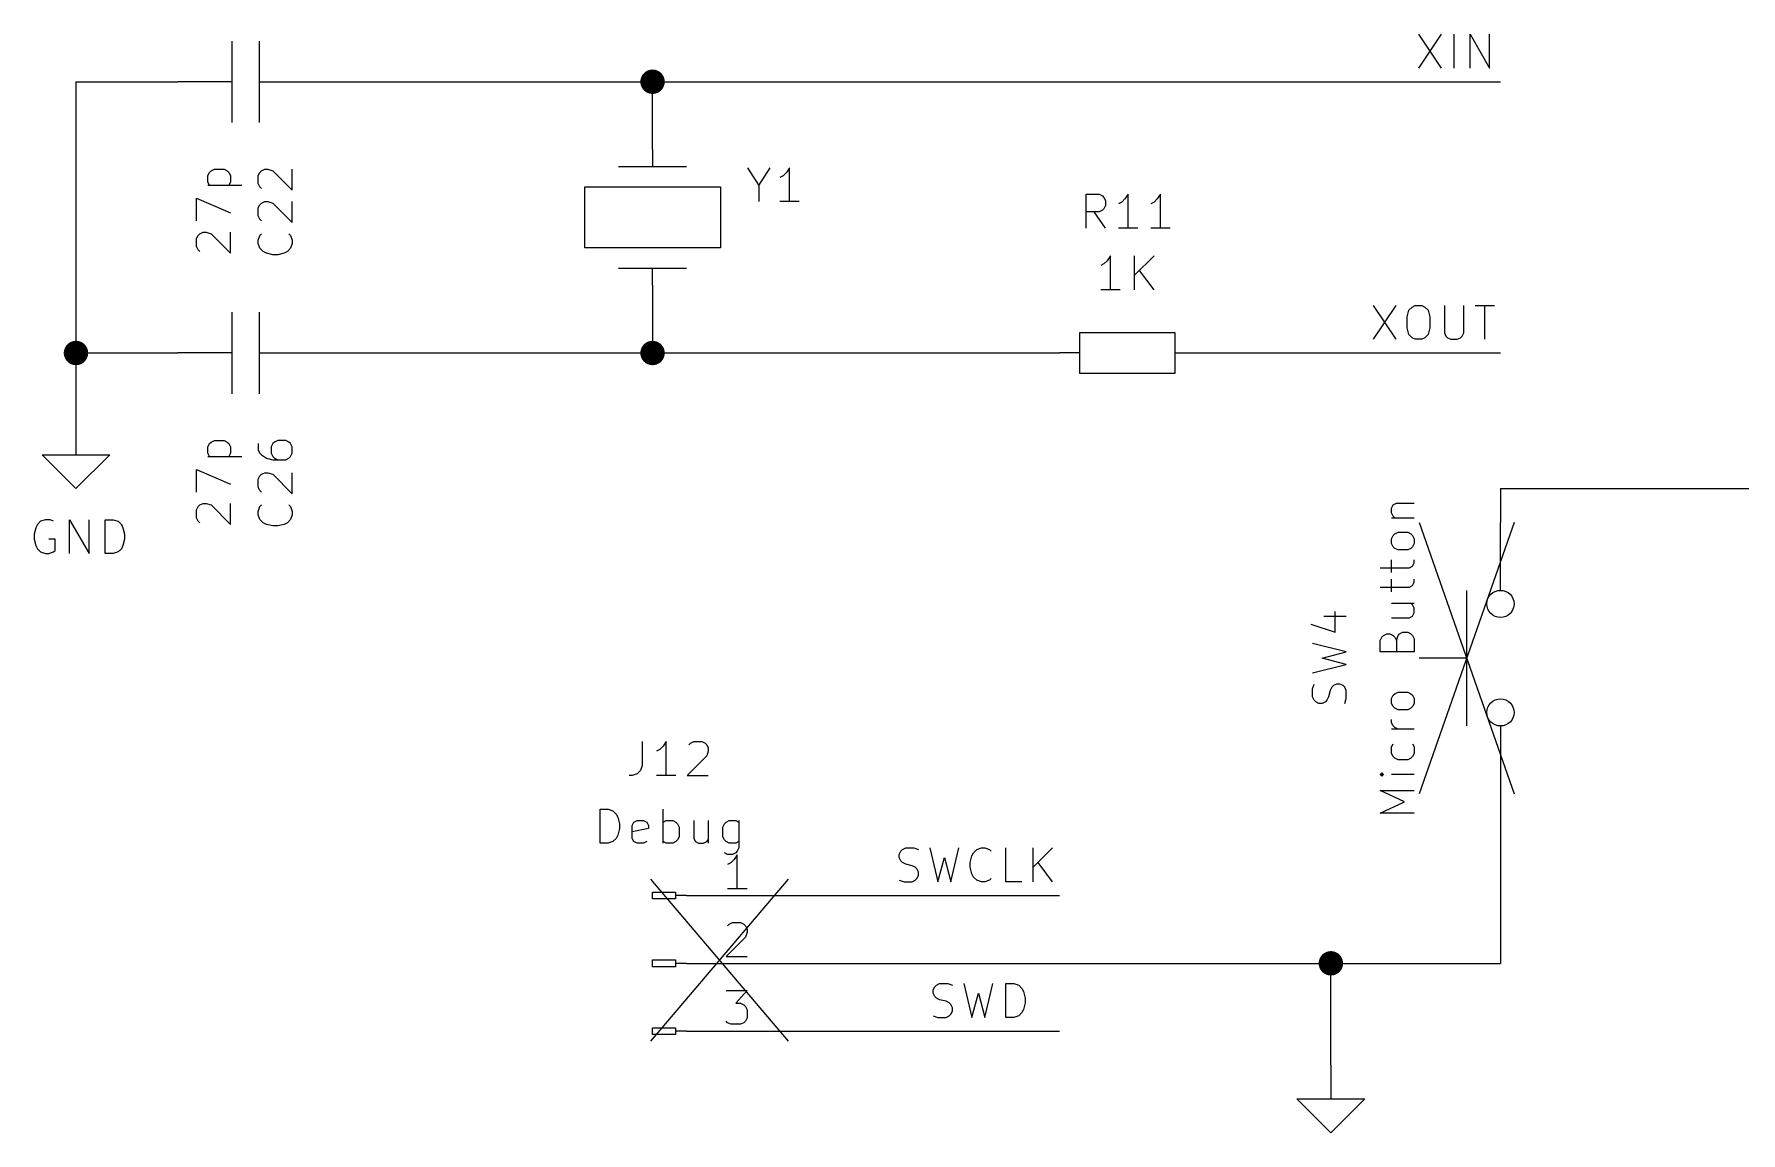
# Model space of a CAD drawing. Extents: x 0.4 to 11.3, y -7.9 to -0.4.
# Drawn here: x 3.388 to 5.904, y -5.85 to -4.23 of the extents above; entities that cross this region are included whole.
import ezdxf

# ---------------------------------------------------------------- set-up
doc = ezdxf.new("R2010")
doc.units = 0
doc.header["$MEASUREMENT"] = 0
for name, color, linetype in [('CYAN2', 4, 'CONTINUOUS'), ('GRAY1', 251, 'CONTINUOUS'), ('GRAY3', 9, 'CONTINUOUS'), ('GREEN3', 91, 'CONTINUOUS'), ('LORANGE', 41, 'CONTINUOUS'), ('RED2', 1, 'CONTINUOUS')]:
    doc.layers.add(name, color=color, linetype=linetype)

msp = doc.modelspace()

# ---------------------------------------------------------------- linework, layer by layer
at = {"layer": 'CYAN2', "linetype": 'CONTINUOUS'}
for p, q in [((4.4401, -4.4268), (4.4568, -4.453)), ((4.4401, -4.4268), (4.4568, -4.453)), ((4.4568, -4.453), (4.4735, -4.4268)), ((4.4568, -4.453), (4.4735, -4.4268)), ((4.502, -4.4268), (4.4973, -4.4339)), ((4.502, -4.4268), (4.4973, -4.4339)), ((4.502, -4.4768), (4.502, -4.4268)), ((4.502, -4.4768), (4.502, -4.4268)), ((3.6445, -4.4384), (3.6469, -4.4337)), ((3.6445, -4.4479), (3.6445, -4.4384)), ((3.6469, -4.4527), (3.6445, -4.4479)), ((3.6445, -4.4527), (3.6945, -4.4527)), ((3.6469, -4.4337), (3.6492, -4.4313)), ((3.6492, -4.4313), (3.654, -4.4289)), ((3.654, -4.4289), (3.6683, -4.4289)), ((3.6683, -4.4289), (3.673, -4.4313)), ((3.673, -4.4313), (3.6754, -4.4337)), ((3.6754, -4.4337), (3.6778, -4.4384)), ((3.6778, -4.4479), (3.6754, -4.4527)), ((3.6778, -4.4384), (3.6778, -4.4479)), ((3.7188, -4.4384), (3.7212, -4.4337)), ((3.7188, -4.4503), (3.7188, -4.4384)), ((3.7212, -4.4551), (3.7188, -4.4503)), ((3.7212, -4.4337), (3.7236, -4.4313)), ((3.7236, -4.4313), (3.7283, -4.4289)), ((3.7283, -4.4289), (3.7331, -4.4289)), ((3.7331, -4.4289), (3.7402, -4.4313)), ((3.7402, -4.4313), (3.7688, -4.4599)), ((3.7688, -4.4599), (3.7688, -4.4289)), ((4.4568, -4.453), (4.4568, -4.4768)), ((4.4568, -4.453), (4.4568, -4.4768)), ((4.4925, -4.4387), (4.4878, -4.4411)), ((4.4925, -4.4387), (4.4878, -4.4411)), ((4.4973, -4.4339), (4.4925, -4.4387)), ((4.4973, -4.4339), (4.4925, -4.4387)), ((3.6278, -4.5051), (3.6278, -4.4718)), ((3.6278, -4.4718), (3.6778, -4.4932)), ((3.7236, -4.4575), (3.7212, -4.4551)), ((3.7236, -4.4789), (3.7283, -4.4765)), ((3.7283, -4.4765), (3.7331, -4.4765)), ((3.7331, -4.4765), (3.7402, -4.4789)), ((3.7688, -4.5075), (3.7688, -4.4765)), ((4.5163, -4.4768), (4.4878, -4.4768)), ((4.5163, -4.4768), (4.4878, -4.4768)), ((4.9393, -4.5158), (4.9393, -4.4658)), ((4.9393, -4.4658), (4.9583, -4.4658)), ((4.9393, -4.5158), (4.9393, -4.4658)), ((4.9393, -4.4658), (4.9583, -4.4658)), ((4.9583, -4.4658), (4.9631, -4.4682)), ((4.9583, -4.4658), (4.9631, -4.4682)), ((4.9631, -4.4682), (4.9655, -4.4706)), ((4.9631, -4.4682), (4.9655, -4.4706)), ((4.9655, -4.4706), (4.9679, -4.4753)), ((4.9655, -4.4706), (4.9679, -4.4753)), ((4.9679, -4.4753), (4.9679, -4.4825)), ((4.9679, -4.4753), (4.9679, -4.4825)), ((4.9917, -4.4777), (4.9869, -4.4801)), ((4.9917, -4.4777), (4.9869, -4.4801)), ((4.9964, -4.4729), (4.9917, -4.4777)), ((4.9964, -4.4729), (4.9917, -4.4777)), ((5.0012, -4.4658), (4.9964, -4.4729)), ((5.0012, -4.4658), (4.9964, -4.4729)), ((5.0012, -4.5158), (5.0012, -4.4658)), ((5.0012, -4.5158), (5.0012, -4.4658)), ((5.0393, -4.4777), (5.0345, -4.4801)), ((5.0393, -4.4777), (5.0345, -4.4801)), ((5.044, -4.4729), (5.0393, -4.4777)), ((5.044, -4.4729), (5.0393, -4.4777)), ((5.0488, -4.4658), (5.044, -4.4729)), ((5.0488, -4.4658), (5.044, -4.4729)), ((5.0488, -4.5158), (5.0488, -4.4658)), ((5.0488, -4.5158), (5.0488, -4.4658)), ((3.7188, -4.486), (3.7212, -4.4813)), ((3.7188, -4.4979), (3.7188, -4.486)), ((3.7212, -4.5027), (3.7188, -4.4979)), ((3.7212, -4.4813), (3.7236, -4.4789)), ((3.7236, -4.5051), (3.7212, -4.5027)), ((3.7402, -4.4789), (3.7688, -4.5075)), ((4.9583, -4.492), (4.9393, -4.492)), ((4.9583, -4.492), (4.9393, -4.492)), ((4.9679, -4.5158), (4.9512, -4.492)), ((4.9679, -4.5158), (4.9512, -4.492)), ((4.9631, -4.4896), (4.9583, -4.492)), ((4.9631, -4.4896), (4.9583, -4.492)), ((4.9655, -4.4872), (4.9631, -4.4896)), ((4.9655, -4.4872), (4.9631, -4.4896)), ((4.9679, -4.4825), (4.9655, -4.4872)), ((4.9679, -4.4825), (4.9655, -4.4872)), ((3.6278, -4.5313), (3.6302, -4.5265)), ((3.6302, -4.5265), (3.6326, -4.5241)), ((3.6326, -4.5241), (3.6373, -4.5218)), ((3.6373, -4.5218), (3.6421, -4.5218)), ((3.6421, -4.5218), (3.6492, -4.5241)), ((3.6492, -4.5241), (3.6778, -4.5527)), ((3.6778, -4.5527), (3.6778, -4.5218)), ((3.7188, -4.5337), (3.7212, -4.5265)), ((3.7212, -4.5265), (3.7236, -4.5241)), ((3.764, -4.5241), (3.7664, -4.5265)), ((3.7664, -4.5265), (3.7688, -4.5337)), ((5.0155, -4.5158), (4.9869, -4.5158)), ((5.0155, -4.5158), (4.9869, -4.5158)), ((5.0631, -4.5158), (5.0345, -4.5158)), ((5.0631, -4.5158), (5.0345, -4.5158)), ((3.6278, -4.5432), (3.6278, -4.5313)), ((3.6302, -4.5479), (3.6278, -4.5432)), ((3.6326, -4.5503), (3.6302, -4.5479)), ((3.7188, -4.5384), (3.7188, -4.5337)), ((3.7212, -4.5456), (3.7188, -4.5384)), ((3.7259, -4.5503), (3.7212, -4.5456)), ((3.7307, -4.5527), (3.7259, -4.5503)), ((3.7402, -4.5551), (3.7307, -4.5527)), ((3.7569, -4.5527), (3.7474, -4.5551)), ((3.7617, -4.5503), (3.7569, -4.5527)), ((3.7664, -4.5456), (3.7617, -4.5503)), ((3.7688, -4.5384), (3.7664, -4.5456)), ((3.7688, -4.5337), (3.7688, -4.5384)), ((3.7474, -4.5551), (3.7402, -4.5551)), ((4.9655, -4.5687), (4.9607, -4.5711)), ((4.9655, -4.5687), (4.9607, -4.5711)), ((4.9702, -4.5639), (4.9655, -4.5687)), ((4.9702, -4.5639), (4.9655, -4.5687)), ((4.975, -4.5568), (4.9702, -4.5639)), ((4.975, -4.5568), (4.9702, -4.5639)), ((4.975, -4.6068), (4.975, -4.5568)), ((4.975, -4.6068), (4.975, -4.5568)), ((5.0107, -4.6068), (5.0107, -4.5568)), ((5.0393, -4.5568), (5.0107, -4.5854)), ((5.0107, -4.6068), (5.0107, -4.5568)), ((5.0393, -4.5568), (5.0107, -4.5854)), ((5.0393, -4.6068), (5.0179, -4.5782)), ((5.0393, -4.6068), (5.0179, -4.5782)), ((4.9893, -4.6068), (4.9607, -4.6068)), ((4.9893, -4.6068), (4.9607, -4.6068)), ((3.6492, -4.8313), (3.654, -4.8289)), ((3.654, -4.8289), (3.6683, -4.8289)), ((3.6683, -4.8289), (3.673, -4.8313)), ((3.7474, -4.8289), (3.7426, -4.8313)), ((3.7593, -4.8289), (3.7474, -4.8289)), ((3.764, -4.8313), (3.7593, -4.8289)), ((3.6445, -4.8384), (3.6469, -4.8337)), ((3.6445, -4.8479), (3.6445, -4.8384)), ((3.6469, -4.8527), (3.6445, -4.8479)), ((3.6445, -4.8527), (3.6945, -4.8527)), ((3.6469, -4.8337), (3.6492, -4.8313)), ((3.673, -4.8313), (3.6754, -4.8337)), ((3.6754, -4.8337), (3.6778, -4.8384)), ((3.6778, -4.8479), (3.6754, -4.8527)), ((3.6778, -4.8384), (3.6778, -4.8479)), ((3.7188, -4.8337), (3.7188, -4.8432)), ((3.7188, -4.8432), (3.7212, -4.8479)), ((3.7212, -4.8479), (3.7236, -4.8503)), ((3.7236, -4.8503), (3.7307, -4.8551)), ((3.7307, -4.8551), (3.7402, -4.8575)), ((3.7402, -4.8337), (3.7379, -4.8384)), ((3.7379, -4.8384), (3.7379, -4.8479)), ((3.7379, -4.8479), (3.7402, -4.8527)), ((3.7426, -4.8313), (3.7402, -4.8337)), ((3.7402, -4.8527), (3.7426, -4.8551)), ((3.7426, -4.8551), (3.7474, -4.8575)), ((3.7593, -4.8575), (3.764, -4.8551)), ((3.7664, -4.8337), (3.764, -4.8313)), ((3.764, -4.8551), (3.7664, -4.8527)), ((3.7688, -4.8384), (3.7664, -4.8337)), ((3.7664, -4.8527), (3.7688, -4.8479)), ((3.7688, -4.8479), (3.7688, -4.8384)), ((3.6278, -4.9051), (3.6278, -4.8718)), ((3.6278, -4.8718), (3.6778, -4.8932)), ((3.7212, -4.8813), (3.7236, -4.8789)), ((3.7236, -4.8789), (3.7283, -4.8765)), ((3.7283, -4.8765), (3.7331, -4.8765)), ((3.7331, -4.8765), (3.7402, -4.8789)), ((3.7402, -4.8575), (3.7593, -4.8575)), ((3.7402, -4.8789), (3.7688, -4.9075)), ((3.7688, -4.9075), (3.7688, -4.8765)), ((3.7188, -4.886), (3.7212, -4.8813)), ((3.7188, -4.8979), (3.7188, -4.886)), ((3.7212, -4.9027), (3.7188, -4.8979)), ((3.7236, -4.9051), (3.7212, -4.9027)), ((3.6278, -4.9313), (3.6302, -4.9265)), ((3.6278, -4.9432), (3.6278, -4.9313)), ((3.6302, -4.9265), (3.6326, -4.9241)), ((3.6326, -4.9241), (3.6373, -4.9218)), ((3.6373, -4.9218), (3.6421, -4.9218)), ((3.6421, -4.9218), (3.6492, -4.9241)), ((3.6492, -4.9241), (3.6778, -4.9527)), ((3.6778, -4.9527), (3.6778, -4.9218)), ((3.7188, -4.9337), (3.7212, -4.9265)), ((3.7212, -4.9265), (3.7236, -4.9241)), ((3.764, -4.9241), (3.7664, -4.9265)), ((3.7664, -4.9265), (3.7688, -4.9337)), ((3.3931, -4.9529), (3.3907, -4.9577)), ((3.3979, -4.9482), (3.3931, -4.9529)), ((3.405, -4.9458), (3.3979, -4.9482)), ((3.4121, -4.9458), (3.405, -4.9458)), ((3.4169, -4.9482), (3.4121, -4.9458)), ((3.4407, -4.9958), (3.4407, -4.9458)), ((3.4407, -4.9458), (3.4693, -4.9958)), ((3.4693, -4.9958), (3.4693, -4.9458)), ((3.4931, -4.9958), (3.4931, -4.9458)), ((3.4931, -4.9458), (3.505, -4.9458)), ((3.505, -4.9458), (3.5121, -4.9482)), ((3.5121, -4.9482), (3.5169, -4.9529)), ((3.5169, -4.9529), (3.5193, -4.9577)), ((3.6302, -4.9479), (3.6278, -4.9432)), ((3.6326, -4.9503), (3.6302, -4.9479)), ((3.7188, -4.9384), (3.7188, -4.9337)), ((3.7212, -4.9456), (3.7188, -4.9384)), ((3.7259, -4.9503), (3.7212, -4.9456)), ((3.7307, -4.9527), (3.7259, -4.9503)), ((3.7402, -4.9551), (3.7307, -4.9527)), ((3.7474, -4.9551), (3.7402, -4.9551)), ((3.7569, -4.9527), (3.7474, -4.9551)), ((3.7617, -4.9503), (3.7569, -4.9527)), ((3.7664, -4.9456), (3.7617, -4.9503)), ((3.7688, -4.9384), (3.7664, -4.9456)), ((3.7688, -4.9337), (3.7688, -4.9384)), ((3.3907, -4.9577), (3.3883, -4.9672)), ((3.3883, -4.9672), (3.3883, -4.9744)), ((3.3883, -4.9744), (3.3907, -4.9839)), ((3.4193, -4.9744), (3.4098, -4.9744)), ((3.4193, -4.991), (3.4193, -4.9744)), ((3.5193, -4.9577), (3.5217, -4.9672)), ((3.5217, -4.9744), (3.5193, -4.9839)), ((3.5217, -4.9672), (3.5217, -4.9744)), ((3.3907, -4.9839), (3.3931, -4.9887)), ((3.3931, -4.9887), (3.3979, -4.9934)), ((3.3979, -4.9934), (3.405, -4.9958)), ((3.405, -4.9958), (3.4098, -4.9958)), ((3.4098, -4.9958), (3.4169, -4.9934)), ((3.4169, -4.9934), (3.4193, -4.991)), ((3.505, -4.9958), (3.4931, -4.9958)), ((3.5121, -4.9934), (3.505, -4.9958)), ((3.5169, -4.9887), (3.5121, -4.9934)), ((3.5193, -4.9839), (3.5169, -4.9887))]:
    msp.add_line(p, q, dxfattribs=at)
at = {"layer": 'GRAY1', "linetype": 'CONTINUOUS'}
for p, q in [((5.4292, -4.2298), (5.4626, -4.2798)), ((5.4626, -4.2298), (5.4292, -4.2798)), ((5.4816, -4.2798), (5.4816, -4.2298)), ((5.5054, -4.2798), (5.5054, -4.2298)), ((5.5054, -4.2298), (5.534, -4.2798)), ((5.534, -4.2798), (5.534, -4.2298)), ((5.3626, -4.6298), (5.3959, -4.6798)), ((5.3959, -4.6298), (5.3626, -4.6798)), ((5.4126, -4.6465), (5.4149, -4.6369)), ((5.4126, -4.6631), (5.4126, -4.6465)), ((5.4149, -4.6369), (5.4197, -4.6322)), ((5.4197, -4.6322), (5.4245, -4.6298)), ((5.4245, -4.6298), (5.434, -4.6298)), ((5.434, -4.6298), (5.4387, -4.6322)), ((5.4387, -4.6322), (5.4435, -4.6369)), ((5.4435, -4.6369), (5.4459, -4.6465)), ((5.4459, -4.6465), (5.4459, -4.6631)), ((5.4673, -4.6298), (5.4673, -4.6703)), ((5.4959, -4.6703), (5.4959, -4.6298)), ((5.5126, -4.6298), (5.5411, -4.6298)), ((5.5268, -4.6798), (5.5268, -4.6298)), ((5.4149, -4.6727), (5.4126, -4.6631)), ((5.4197, -4.6774), (5.4149, -4.6727)), ((5.4245, -4.6798), (5.4197, -4.6774)), ((5.434, -4.6798), (5.4245, -4.6798)), ((5.4387, -4.6774), (5.434, -4.6798)), ((5.4435, -4.6727), (5.4387, -4.6774)), ((5.4459, -4.6631), (5.4435, -4.6727)), ((5.4673, -4.6703), (5.4697, -4.675)), ((5.4697, -4.675), (5.4721, -4.6774)), ((5.4721, -4.6774), (5.4768, -4.6798)), ((5.4768, -4.6798), (5.4864, -4.6798)), ((5.4864, -4.6798), (5.4911, -4.6774)), ((5.4911, -4.6774), (5.4935, -4.675)), ((5.4935, -4.675), (5.4959, -4.6703)), ((4.6636, -5.4393), (4.666, -5.4346)), ((4.666, -5.4346), (4.6684, -5.4322)), ((4.6684, -5.4322), (4.6732, -5.4298)), ((4.6732, -5.4298), (4.6851, -5.4298)), ((4.6851, -5.4298), (4.6922, -5.4322)), ((4.7089, -5.4298), (4.7208, -5.4798)), ((4.7398, -5.4798), (4.7517, -5.4298)), ((4.7732, -5.4369), (4.7779, -5.4322)), ((4.7779, -5.4322), (4.7851, -5.4298)), ((4.7851, -5.4298), (4.7898, -5.4298)), ((4.7898, -5.4298), (4.797, -5.4322)), ((4.797, -5.4322), (4.7993, -5.4346)), ((4.8208, -5.4798), (4.8208, -5.4298)), ((4.8612, -5.4798), (4.8612, -5.4298)), ((4.8898, -5.4298), (4.8612, -5.4584)), ((4.6636, -5.4441), (4.6636, -5.4393)), ((4.666, -5.4488), (4.6636, -5.4441)), ((4.6684, -5.4512), (4.666, -5.4488)), ((4.6732, -5.4536), (4.6684, -5.4512)), ((4.6827, -5.456), (4.6732, -5.4536)), ((4.6874, -5.4584), (4.6827, -5.456)), ((4.6898, -5.4608), (4.6874, -5.4584)), ((4.7208, -5.4798), (4.7303, -5.4441)), ((4.7303, -5.4441), (4.7398, -5.4798)), ((4.7684, -5.4512), (4.7708, -5.4417)), ((4.7684, -5.4584), (4.7684, -5.4512)), ((4.7708, -5.4679), (4.7684, -5.4584)), ((4.7708, -5.4417), (4.7732, -5.4369)), ((4.8898, -5.4798), (4.8684, -5.4512)), ((4.6636, -5.4774), (4.6708, -5.4798)), ((4.6708, -5.4798), (4.6827, -5.4798)), ((4.6827, -5.4798), (4.6874, -5.4774)), ((4.6874, -5.4774), (4.6898, -5.475)), ((4.6922, -5.4655), (4.6898, -5.4608)), ((4.6898, -5.475), (4.6922, -5.4703)), ((4.6922, -5.4703), (4.6922, -5.4655)), ((4.7732, -5.4727), (4.7708, -5.4679)), ((4.7779, -5.4774), (4.7732, -5.4727)), ((4.7851, -5.4798), (4.7779, -5.4774)), ((4.7898, -5.4798), (4.7851, -5.4798)), ((4.797, -5.4774), (4.7898, -5.4798)), ((4.7993, -5.475), (4.797, -5.4774)), ((4.8446, -5.4798), (4.8208, -5.4798)), ((4.7136, -5.6393), (4.716, -5.6346)), ((4.716, -5.6346), (4.7184, -5.6322)), ((4.7184, -5.6322), (4.7232, -5.6298)), ((4.7232, -5.6298), (4.7351, -5.6298)), ((4.7351, -5.6298), (4.7422, -5.6322)), ((4.7589, -5.6298), (4.7708, -5.6798)), ((4.7898, -5.6798), (4.8017, -5.6298)), ((4.8208, -5.6798), (4.8208, -5.6298)), ((4.8208, -5.6298), (4.8327, -5.6298)), ((4.8327, -5.6298), (4.8398, -5.6322)), ((4.8398, -5.6322), (4.8446, -5.6369)), ((4.7136, -5.6441), (4.7136, -5.6393)), ((4.716, -5.6488), (4.7136, -5.6441)), ((4.7184, -5.6512), (4.716, -5.6488)), ((4.7232, -5.6536), (4.7184, -5.6512)), ((4.7327, -5.656), (4.7232, -5.6536)), ((4.7374, -5.6584), (4.7327, -5.656)), ((4.7398, -5.6608), (4.7374, -5.6584)), ((4.7422, -5.6655), (4.7398, -5.6608)), ((4.7708, -5.6798), (4.7803, -5.6441)), ((4.7803, -5.6441), (4.7898, -5.6798)), ((4.8446, -5.6369), (4.847, -5.6417)), ((4.847, -5.6417), (4.8493, -5.6512)), ((4.8493, -5.6584), (4.847, -5.6679)), ((4.8493, -5.6512), (4.8493, -5.6584)), ((4.7136, -5.6774), (4.7208, -5.6798)), ((4.7208, -5.6798), (4.7327, -5.6798)), ((4.7327, -5.6798), (4.7374, -5.6774)), ((4.7374, -5.6774), (4.7398, -5.675)), ((4.7398, -5.675), (4.7422, -5.6703)), ((4.7422, -5.6703), (4.7422, -5.6655)), ((4.8327, -5.6798), (4.8208, -5.6798)), ((4.8398, -5.6774), (4.8327, -5.6798)), ((4.8446, -5.6727), (4.8398, -5.6774)), ((4.847, -5.6679), (4.8446, -5.6727))]:
    msp.add_line(p, q, dxfattribs=at)
at = {"layer": 'GRAY3', "linetype": 'CONTINUOUS'}
for p, q in [((5.3895, -4.9286), (5.3919, -4.9238)), ((5.3895, -4.9357), (5.3895, -4.9286)), ((5.3919, -4.9238), (5.3966, -4.9214)), ((5.3966, -4.9214), (5.4228, -4.9214)), ((5.3919, -4.9405), (5.3895, -4.9357)), ((5.3895, -4.9429), (5.4228, -4.9429)), ((5.3942, -4.9429), (5.3919, -4.9405)), ((5.55, -5.05), (5.55, -4.95)), ((5.3895, -4.9738), (5.3919, -4.969)), ((5.3895, -4.9809), (5.3895, -4.9738)), ((5.3919, -4.9857), (5.3895, -4.9809)), ((5.3919, -4.969), (5.3942, -4.9667)), ((5.3942, -4.9667), (5.399, -4.9643)), ((5.399, -4.9643), (5.4133, -4.9643)), ((5.4133, -4.9643), (5.418, -4.9667)), ((5.418, -4.9667), (5.4204, -4.969)), ((5.4204, -4.969), (5.4228, -4.9738)), ((5.4228, -4.9809), (5.4204, -4.9857)), ((5.4228, -4.9738), (5.4228, -4.9809)), ((5.3895, -5.0238), (5.3895, -5.0048)), ((5.3942, -4.9881), (5.3919, -4.9857)), ((5.399, -4.9905), (5.3942, -4.9881)), ((5.4133, -4.9905), (5.399, -4.9905)), ((5.418, -4.9881), (5.4133, -4.9905)), ((5.4204, -4.9857), (5.418, -4.9881)), ((5.4228, -5.0095), (5.4228, -5.0048)), ((5.3728, -5.0167), (5.4157, -5.0167)), ((5.4157, -5.0167), (5.4204, -5.0143)), ((5.4204, -5.0143), (5.4228, -5.0095)), ((5.3728, -5.0452), (5.4157, -5.0452)), ((5.3895, -5.0524), (5.3895, -5.0333)), ((5.4157, -5.0452), (5.4204, -5.0429)), ((5.4204, -5.0429), (5.4228, -5.0381)), ((5.4228, -5.0381), (5.4228, -5.0333)), ((5.5, -5.05), (5.5, -5.25)), ((5.3061, -5.1119), (5.3061, -5.081)), ((5.3895, -5.069), (5.4228, -5.069)), ((5.4204, -5.0714), (5.418, -5.069)), ((5.4228, -5.0762), (5.4204, -5.0714)), ((5.4228, -5.0833), (5.4228, -5.0762)), ((5.2704, -5.1), (5.3061, -5.1119)), ((5.2895, -5.0881), (5.3228, -5.0881)), ((5.3895, -5.0905), (5.4157, -5.0905)), ((5.4157, -5.0905), (5.4204, -5.0881)), ((5.4204, -5.0881), (5.4228, -5.0833)), ((5.3228, -5.1405), (5.2728, -5.1286)), ((5.3728, -5.1238), (5.3752, -5.119)), ((5.3728, -5.1405), (5.3728, -5.1238)), ((5.3752, -5.119), (5.3776, -5.1167)), ((5.3776, -5.1167), (5.3823, -5.1143)), ((5.3823, -5.1143), (5.3871, -5.1143)), ((5.3871, -5.1143), (5.3919, -5.1167)), ((5.3919, -5.1167), (5.3942, -5.119)), ((5.3942, -5.119), (5.3966, -5.1238)), ((5.3966, -5.1238), (5.399, -5.1167)), ((5.3966, -5.1238), (5.3966, -5.1405)), ((5.399, -5.1167), (5.4014, -5.1143)), ((5.4014, -5.1143), (5.4061, -5.1119)), ((5.4061, -5.1119), (5.4133, -5.1119)), ((5.4133, -5.1119), (5.418, -5.1143)), ((5.418, -5.1143), (5.4204, -5.1167)), ((5.4204, -5.1167), (5.4228, -5.1214)), ((5.4228, -5.1214), (5.4228, -5.1405)), ((5.2871, -5.15), (5.3228, -5.1405)), ((5.3228, -5.1595), (5.2871, -5.15)), ((5.4228, -5.1405), (5.3728, -5.1405)), ((5.5, -5.15), (5.43, -5.15)), ((5.2728, -5.1714), (5.3228, -5.1595)), ((5.2728, -5.1952), (5.2752, -5.1881)), ((5.2728, -5.2071), (5.2728, -5.1952)), ((5.2752, -5.2119), (5.2728, -5.2071)), ((5.2966, -5.2071), (5.2942, -5.2119)), ((5.299, -5.1976), (5.2966, -5.2071)), ((5.3014, -5.1929), (5.299, -5.1976)), ((5.3038, -5.1905), (5.3014, -5.1929)), ((5.3085, -5.1881), (5.3038, -5.1905)), ((5.3133, -5.1881), (5.3085, -5.1881)), ((5.318, -5.1905), (5.3133, -5.1881)), ((5.3204, -5.1929), (5.318, -5.1905)), ((5.3228, -5.1976), (5.3204, -5.1929)), ((5.3228, -5.2095), (5.3228, -5.1976)), ((5.3895, -5.2095), (5.3919, -5.2048)), ((5.3919, -5.2048), (5.3942, -5.2024)), ((5.3942, -5.2024), (5.399, -5.2)), ((5.399, -5.2), (5.4133, -5.2)), ((5.4133, -5.2), (5.418, -5.2024)), ((5.418, -5.2024), (5.4204, -5.2048)), ((5.4204, -5.2048), (5.4228, -5.2095)), ((5.2776, -5.2143), (5.2752, -5.2119)), ((5.2823, -5.2167), (5.2776, -5.2143)), ((5.2871, -5.2167), (5.2823, -5.2167)), ((5.2919, -5.2143), (5.2871, -5.2167)), ((5.2942, -5.2119), (5.2919, -5.2143)), ((5.3204, -5.2167), (5.3228, -5.2095)), ((5.3895, -5.2167), (5.3895, -5.2095)), ((5.3919, -5.2214), (5.3895, -5.2167)), ((5.3942, -5.2238), (5.3919, -5.2214)), ((5.399, -5.2262), (5.3942, -5.2238)), ((5.4133, -5.2262), (5.399, -5.2262)), ((5.418, -5.2238), (5.4133, -5.2262)), ((5.4204, -5.2214), (5.418, -5.2238)), ((5.4228, -5.2167), (5.4204, -5.2214)), ((5.4228, -5.2095), (5.4228, -5.2167)), ((5.3895, -5.2452), (5.3895, -5.2405)), ((5.3919, -5.25), (5.3895, -5.2452)), ((5.4228, -5.2548), (5.3895, -5.2548)), ((5.3942, -5.2524), (5.3919, -5.25)), ((5.399, -5.2548), (5.3942, -5.2524)), ((5.55, -5.25), (5.55, -5.35)), ((4.2845, -5.2728), (4.2845, -5.3085)), ((4.3155, -5.2799), (4.3107, -5.2847)), ((4.3202, -5.2728), (4.3155, -5.2799)), ((4.3202, -5.3228), (4.3202, -5.2728)), ((4.3536, -5.2776), (4.3559, -5.2752)), ((4.3559, -5.2752), (4.3607, -5.2728)), ((4.3607, -5.2728), (4.3726, -5.2728)), ((4.3726, -5.2728), (4.3774, -5.2752)), ((4.3774, -5.2752), (4.3798, -5.2776)), ((4.3798, -5.2776), (4.3821, -5.2823)), ((4.3821, -5.2823), (4.3821, -5.2871)), ((5.3895, -5.2809), (5.3919, -5.2762)), ((5.3895, -5.2905), (5.3895, -5.2809)), ((5.4204, -5.2762), (5.4228, -5.2809)), ((5.4228, -5.2809), (5.4228, -5.2905)), ((4.2845, -5.3085), (4.2821, -5.3157)), ((4.3107, -5.2847), (4.306, -5.2871)), ((4.3798, -5.2942), (4.3512, -5.3228)), ((4.3821, -5.2871), (4.3798, -5.2942)), ((5.3919, -5.2952), (5.3895, -5.2905)), ((5.3942, -5.2976), (5.3919, -5.2952)), ((5.399, -5.3), (5.3942, -5.2976)), ((5.4133, -5.3), (5.399, -5.3)), ((5.418, -5.2976), (5.4133, -5.3)), ((5.4204, -5.2952), (5.418, -5.2976)), ((5.4228, -5.2905), (5.4204, -5.2952)), ((4.2702, -5.3228), (4.2655, -5.3228)), ((4.2774, -5.3204), (4.2702, -5.3228)), ((4.2821, -5.3157), (4.2774, -5.3204)), ((4.3345, -5.3228), (4.306, -5.3228)), ((4.3512, -5.3228), (4.3821, -5.3228)), ((5.3752, -5.319), (5.3728, -5.3214)), ((5.3728, -5.3214), (5.3752, -5.3238)), ((5.3728, -5.3214), (5.3776, -5.3214)), ((5.3776, -5.3214), (5.3752, -5.319)), ((5.3752, -5.3238), (5.3776, -5.3214)), ((5.4228, -5.3214), (5.3895, -5.3214)), ((5.4085, -5.3619), (5.3728, -5.3452)), ((5.3728, -5.3452), (5.4228, -5.3452)), ((4.2226, -5.4228), (4.2226, -5.3728)), ((4.2226, -5.3728), (4.2345, -5.3728)), ((4.2345, -5.3728), (4.2417, -5.3752)), ((4.2417, -5.3752), (4.2464, -5.3799)), ((4.2464, -5.3799), (4.2488, -5.3847)), ((4.3155, -5.4228), (4.3155, -5.3728)), ((5.3728, -5.3786), (5.4085, -5.3619)), ((5.4228, -5.3786), (5.3728, -5.3786)), ((4.2488, -5.3847), (4.2512, -5.3942)), ((4.2512, -5.4014), (4.2488, -5.4109)), ((4.2512, -5.3942), (4.2512, -5.4014)), ((4.2702, -5.3966), (4.2726, -5.3919)), ((4.2702, -5.4157), (4.2702, -5.3966)), ((4.294, -5.4014), (4.2702, -5.4061)), ((4.2726, -5.3919), (4.2774, -5.3895)), ((4.2774, -5.3895), (4.2869, -5.3895)), ((4.2869, -5.3895), (4.2917, -5.3919)), ((4.2917, -5.3919), (4.294, -5.3966)), ((4.294, -5.3966), (4.294, -5.4014)), ((4.3155, -5.3919), (4.3202, -5.3895)), ((4.3202, -5.3895), (4.3298, -5.3895)), ((4.3298, -5.3895), (4.3345, -5.3919)), ((4.3345, -5.3919), (4.3369, -5.3942)), ((4.3369, -5.3942), (4.3393, -5.399)), ((4.3393, -5.399), (4.3393, -5.4133)), ((4.3607, -5.3895), (4.3607, -5.4157)), ((4.3821, -5.3895), (4.3821, -5.4228)), ((4.4036, -5.399), (4.4059, -5.3942)), ((4.4036, -5.4133), (4.4036, -5.399)), ((4.4059, -5.3942), (4.4083, -5.3919)), ((4.4083, -5.3919), (4.4131, -5.3895)), ((4.4131, -5.3895), (4.4226, -5.3895)), ((4.4226, -5.3895), (4.4274, -5.3919)), ((4.4274, -5.3895), (4.4274, -5.4299)), ((4.2345, -5.4228), (4.2226, -5.4228)), ((4.2417, -5.4204), (4.2345, -5.4228)), ((4.2464, -5.4157), (4.2417, -5.4204)), ((4.2488, -5.4109), (4.2464, -5.4157)), ((4.2726, -5.4204), (4.2702, -5.4157)), ((4.2774, -5.4228), (4.2726, -5.4204)), ((4.2869, -5.4228), (4.2774, -5.4228)), ((4.2917, -5.4204), (4.2869, -5.4228)), ((4.3202, -5.4228), (4.3155, -5.4204)), ((4.3298, -5.4228), (4.3202, -5.4228)), ((4.3345, -5.4204), (4.3298, -5.4228)), ((4.3369, -5.418), (4.3345, -5.4204)), ((4.3393, -5.4133), (4.3369, -5.418)), ((4.3607, -5.4157), (4.3631, -5.4204)), ((4.3631, -5.4204), (4.3679, -5.4228)), ((4.3679, -5.4228), (4.375, -5.4228)), ((4.375, -5.4228), (4.3798, -5.4204)), ((4.3798, -5.4204), (4.3821, -5.418)), ((4.4059, -5.418), (4.4036, -5.4133)), ((4.4083, -5.4204), (4.4059, -5.418)), ((4.4131, -5.4228), (4.4083, -5.4204)), ((4.4226, -5.4228), (4.4131, -5.4228)), ((4.4274, -5.4204), (4.4226, -5.4228)), ((4.425, -5.4347), (4.4226, -5.4371)), ((4.4274, -5.4299), (4.425, -5.4347)), ((4.4107, -5.4395), (4.4059, -5.4371)), ((4.4179, -5.4395), (4.4107, -5.4395)), ((4.4155, -5.4518), (4.4107, -5.4542)), ((4.4202, -5.447), (4.4155, -5.4518)), ((4.4226, -5.4371), (4.4179, -5.4395)), ((4.425, -5.4399), (4.4202, -5.447)), ((4.425, -5.4899), (4.425, -5.4399)), ((4.3, -5.505), (4.3, -5.495)), ((4.3, -5.495), (4.334, -5.495)), ((4.334, -5.505), (4.3, -5.505)), ((4.334, -5.495), (4.334, -5.505)), ((4.35, -5.5), (4.334, -5.5)), ((4.35, -5.5), (4.5, -5.5)), ((4.4393, -5.4899), (4.4107, -5.4899)), ((4.4107, -5.5446), (4.4131, -5.5423)), ((4.4131, -5.5423), (4.4179, -5.5399)), ((4.4179, -5.5399), (4.4298, -5.5399)), ((4.4298, -5.5399), (4.4345, -5.5423)), ((4.4345, -5.5423), (4.4369, -5.5446)), ((4.4369, -5.5446), (4.4393, -5.5494)), ((4.4393, -5.5542), (4.4369, -5.5613)), ((4.4393, -5.5494), (4.4393, -5.5542)), ((4.4369, -5.5613), (4.4083, -5.5899)), ((4.3, -5.605), (4.3, -5.595)), ((4.3, -5.595), (4.334, -5.595)), ((4.334, -5.605), (4.3, -5.605)), ((4.334, -5.595), (4.334, -5.605)), ((4.35, -5.6), (4.334, -5.6)), ((4.35, -5.6), (4.5, -5.6)), ((4.4083, -5.5899), (4.4393, -5.5899)), ((4.4083, -5.6399), (4.4393, -5.6399)), ((4.4393, -5.6399), (4.4226, -5.6589)), ((4.4226, -5.6589), (4.4298, -5.6589)), ((4.4298, -5.6589), (4.4345, -5.6613)), ((4.4107, -5.6875), (4.4083, -5.6851)), ((4.4345, -5.6613), (4.4369, -5.6637)), ((4.4369, -5.6851), (4.4345, -5.6875)), ((4.4369, -5.6637), (4.4393, -5.6684)), ((4.4393, -5.6804), (4.4369, -5.6851)), ((4.4393, -5.6684), (4.4393, -5.6804)), ((4.3, -5.705), (4.3, -5.695)), ((4.3, -5.695), (4.334, -5.695)), ((4.334, -5.705), (4.3, -5.705)), ((4.334, -5.695), (4.334, -5.705)), ((4.35, -5.7), (4.334, -5.7)), ((4.35, -5.7), (4.5, -5.7)), ((4.4155, -5.6899), (4.4107, -5.6875)), ((4.4298, -5.6899), (4.4155, -5.6899)), ((4.4345, -5.6875), (4.4298, -5.6899))]:
    msp.add_line(p, q, dxfattribs=at)
at = {"layer": 'GRAY3'}
for centre in [(5.55, -5.07), (5.55, -5.23)]:
    msp.add_circle(centre, 0.02, dxfattribs=at)
at = {"layer": 'GREEN3', "linetype": 'CONTINUOUS'}
for p, q in [((3.45, -4.3), (3.6, -4.3)), ((3.45, -4.3), (3.45, -4.7)), ((3.8, -4.3), (4.3, -4.3)), ((4.3, -4.35), (4.3, -4.3)), ((4.3, -4.3), (5.55, -4.3)), ((4.3, -4.65), (4.3, -4.7)), ((3.45, -4.7), (3.45, -4.8)), ((3.45, -4.7), (3.6, -4.7)), ((3.8, -4.7), (4.3, -4.7)), ((4.3, -4.7), (4.9, -4.7)), ((5.1, -4.7), (5.55, -4.7)), ((5.55, -4.9), (5.55, -4.95)), ((5.55, -4.9), (6.5, -4.9)), ((5.55, -5.35), (5.55, -5.6)), ((4.5, -5.5), (4.9, -5.5)), ((4.5, -5.6), (5.3, -5.6)), ((5.3, -5.6), (5.55, -5.6)), ((5.3, -5.75), (5.3, -5.6)), ((4.5, -5.7), (4.9, -5.7))]:
    msp.add_line(p, q, dxfattribs=at)
at = {"layer": 'GREEN3', "const_width": 0.018}
for points in [[(4.291, -4.3, 1), (4.309, -4.3, 1)], [(3.441, -4.7, 1), (3.459, -4.7, 1)], [(4.291, -4.7, 1), (4.309, -4.7, 1)], [(5.291, -5.6, 1), (5.309, -5.6, 1)]]:
    msp.add_lwpolyline(points, format="xyb", close=True, dxfattribs=at)
at = {"layer": 'LORANGE', "linetype": 'CONTINUOUS'}
for p, q in [((5.43, -4.95), (5.57, -5.35)), ((5.57, -4.95), (5.43, -5.35)), ((4.297, -5.476), (4.5, -5.715)), ((4.5, -5.476), (4.297, -5.715))]:
    msp.add_line(p, q, dxfattribs=at)
at = {"layer": 'RED2', "linetype": 'CONTINUOUS'}
for p, q in [((3.68, -4.24), (3.68, -4.36)), ((3.72, -4.24), (3.72, -4.36)), ((3.68, -4.3), (3.6, -4.3)), ((3.72, -4.3), (3.8, -4.3)), ((4.3, -4.4), (4.3, -4.35)), ((4.3, -4.4), (4.3, -4.35)), ((4.3, -4.4), (4.3, -4.425)), ((4.25, -4.425), (4.35, -4.425)), ((4.2, -4.545), (4.2, -4.455)), ((4.2, -4.455), (4.4, -4.455)), ((4.4, -4.455), (4.4, -4.545)), ((4.4, -4.545), (4.2, -4.545)), ((4.25, -4.575), (4.35, -4.575)), ((4.3, -4.6), (4.3, -4.575)), ((4.3, -4.6), (4.3, -4.65)), ((4.3, -4.6), (4.3, -4.65)), ((3.68, -4.64), (3.68, -4.76)), ((3.72, -4.64), (3.72, -4.76)), ((4.93, -4.73), (4.93, -4.67)), ((4.93, -4.67), (5.07, -4.67)), ((5.07, -4.67), (5.07, -4.73)), ((3.68, -4.7), (3.6, -4.7)), ((3.72, -4.7), (3.8, -4.7)), ((4.93, -4.7), (4.9, -4.7)), ((4.93, -4.7), (4.9, -4.7)), ((5.07, -4.7), (5.1, -4.7)), ((5.07, -4.7), (5.1, -4.7)), ((5.07, -4.73), (4.93, -4.73)), ((3.45, -4.8), (3.45, -4.85)), ((3.45, -4.9), (3.4, -4.85)), ((3.4, -4.85), (3.45, -4.85)), ((3.45, -4.85), (3.5, -4.85)), ((3.5, -4.85), (3.45, -4.9)), ((5.3, -5.75), (5.3, -5.8)), ((5.3, -5.85), (5.25, -5.8)), ((5.25, -5.8), (5.3, -5.8)), ((5.3, -5.8), (5.35, -5.8)), ((5.35, -5.8), (5.3, -5.85))]:
    msp.add_line(p, q, dxfattribs=at)

doc.saveas('drawing.dxf')
